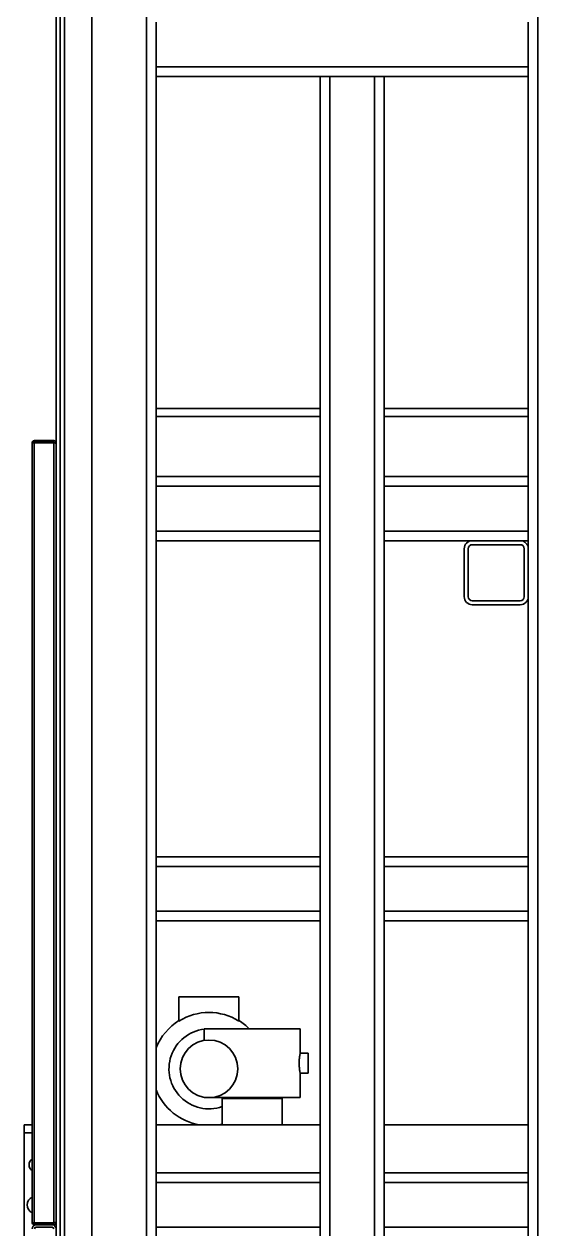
# Model space of a CAD drawing. Header units: millimetres. Extents: x -1052 to 3351, y 0 to 2015.
# Drawn here: x -380.64 to -371.15, y 1735.88 to 1758.15 of the extents above; entities that cross this region are included whole.
import ezdxf

# ---------------------------------------------------------------- set-up
doc = ezdxf.new("R2010")
doc.units = ezdxf.units.MM

msp = doc.modelspace()

# ---------------------------------------------------------------- linework, layer by layer
at = {"color": 7, "linetype": 'Continuous', "lineweight": 35}
for p, q in [((-380.0511, 1699.1993), (-380.0511, 1769.0166)), ((-380.0511, 1699.1993), (-380.0511, 1769.0166)), ((-379.9771, 1699.1993), (-379.9771, 1769.0166)), ((-379.9771, 1699.1993), (-379.9771, 1769.0166)), ((-378.3796, 1699.7835), (-378.3796, 1768.4324)), ((-378.3796, 1699.7835), (-378.3796, 1768.4324)), ((-371.1464, 1700.3826), (-371.1464, 1767.8333)), ((-371.1464, 1700.3826), (-371.1464, 1767.8333)), ((-379.8957, 1766.6869), (-379.8957, 1735.0324)), ((-379.8957, 1766.6869), (-379.8957, 1735.0324)), ((-379.3928, 1735.0324), (-379.3928, 1766.6869)), ((-379.3928, 1735.0324), (-379.3928, 1766.6869)), ((-378.2021, 1757.3607), (-378.2021, 1758.189)), ((-378.2021, 1757.3607), (-378.2021, 1758.189)), ((-371.3239, 1758.189), (-371.3239, 1757.3607)), ((-371.3239, 1758.189), (-371.3239, 1757.3607)), ((-371.3239, 1757.3607), (-378.2021, 1757.3607)), ((-378.2021, 1757.3607), (-378.2021, 1757.1832)), ((-371.3239, 1757.3607), (-378.2021, 1757.3607)), ((-378.2021, 1757.3607), (-378.2021, 1757.1832)), ((-371.3239, 1757.1832), (-371.3239, 1757.3607)), ((-371.3239, 1757.1832), (-371.3239, 1757.3607)), ((-378.2021, 1749.7873), (-378.2021, 1757.1832)), ((-375.1698, 1757.1832), (-378.2021, 1757.1832)), ((-378.2021, 1749.7873), (-378.2021, 1757.1832)), ((-375.1698, 1757.1832), (-378.2021, 1757.1832)), ((-375.1698, 1749.7873), (-375.1698, 1757.1832)), ((-374.9923, 1757.1832), (-375.1698, 1757.1832)), ((-375.1698, 1749.7873), (-375.1698, 1757.1832)), ((-374.9923, 1757.1832), (-375.1698, 1757.1832)), ((-374.1639, 1757.1832), (-374.9923, 1757.1832)), ((-374.9923, 1700.3826), (-374.9923, 1757.1832)), ((-374.1639, 1757.1832), (-374.9923, 1757.1832)), ((-374.9923, 1700.3826), (-374.9923, 1757.1832)), ((-374.1639, 1700.3826), (-374.1639, 1757.1832)), ((-373.9864, 1757.1832), (-374.1639, 1757.1832)), ((-374.1639, 1700.3826), (-374.1639, 1757.1832)), ((-373.9864, 1757.1832), (-374.1639, 1757.1832)), ((-371.3239, 1757.1832), (-373.9864, 1757.1832)), ((-373.9864, 1749.7873), (-373.9864, 1757.1832)), ((-371.3239, 1757.1832), (-373.9864, 1757.1832)), ((-373.9864, 1749.7873), (-373.9864, 1757.1832)), ((-371.3239, 1749.7873), (-371.3239, 1757.1832)), ((-371.3239, 1749.7873), (-371.3239, 1757.1832)), ((-378.2021, 1751.0446), (-375.1698, 1751.0446)), ((-378.2021, 1751.0446), (-375.1698, 1751.0446)), ((-373.9864, 1751.0446), (-371.3239, 1751.0446)), ((-373.9864, 1751.0446), (-371.3239, 1751.0446)), ((-378.2021, 1750.8967), (-375.1698, 1750.8967)), ((-378.2021, 1750.8967), (-375.1698, 1750.8967)), ((-373.9864, 1750.8967), (-371.3239, 1750.8967)), ((-373.9864, 1750.8967), (-371.3239, 1750.8967)), ((-380.4948, 1735.9974), (-380.4948, 1750.4124)), ((-380.4948, 1735.9974), (-380.4948, 1750.4124)), ((-380.4543, 1750.4529), (-380.4543, 1750.4233)), ((-380.4543, 1750.4529), (-380.0915, 1750.4529)), ((-380.4543, 1750.4529), (-380.4543, 1750.4233)), ((-380.4543, 1750.4529), (-380.0915, 1750.4529)), ((-380.4543, 1750.4233), (-380.0915, 1750.4233)), ((-380.4543, 1750.4233), (-380.0915, 1750.4233)), ((-380.4543, 1735.997), (-380.4543, 1750.4129)), ((-380.4543, 1750.4129), (-380.0915, 1750.4129)), ((-380.4543, 1735.997), (-380.4543, 1750.4129)), ((-380.4543, 1750.4129), (-380.0915, 1750.4129)), ((-380.0915, 1750.4233), (-380.0915, 1750.4529)), ((-380.0915, 1750.4233), (-380.0915, 1750.4529)), ((-380.0915, 1735.997), (-380.0915, 1750.4129)), ((-380.0915, 1735.997), (-380.0915, 1750.4129)), ((-380.0511, 1750.4124), (-380.0806, 1750.4124)), ((-380.0511, 1750.4124), (-380.0806, 1750.4124)), ((-375.1698, 1749.7873), (-378.2021, 1749.7873)), ((-378.2021, 1749.7873), (-378.2021, 1749.6098)), ((-375.1698, 1749.7873), (-378.2021, 1749.7873)), ((-378.2021, 1749.7873), (-378.2021, 1749.6098)), ((-375.1698, 1749.6098), (-375.1698, 1749.7873)), ((-375.1698, 1749.6098), (-375.1698, 1749.7873)), ((-373.9864, 1749.7873), (-371.3239, 1749.7873)), ((-373.9864, 1749.7873), (-373.9864, 1749.6098)), ((-373.9864, 1749.7873), (-371.3239, 1749.7873)), ((-373.9864, 1749.7873), (-373.9864, 1749.6098)), ((-371.3239, 1749.7873), (-371.3239, 1749.6098)), ((-371.3239, 1749.7873), (-371.3239, 1749.6098)), ((-375.1698, 1749.6098), (-378.2021, 1749.6098)), ((-378.2021, 1748.7814), (-378.2021, 1749.6098)), ((-375.1698, 1749.6098), (-378.2021, 1749.6098)), ((-378.2021, 1748.7814), (-378.2021, 1749.6098)), ((-375.1698, 1749.6098), (-375.1698, 1748.7814)), ((-375.1698, 1749.6098), (-375.1698, 1748.7814)), ((-373.9864, 1749.6098), (-371.3239, 1749.6098)), ((-373.9864, 1749.6098), (-373.9864, 1748.7814)), ((-373.9864, 1749.6098), (-371.3239, 1749.6098)), ((-373.9864, 1749.6098), (-373.9864, 1748.7814)), ((-371.3239, 1748.7814), (-371.3239, 1749.6098)), ((-371.3239, 1748.7814), (-371.3239, 1749.6098)), ((-375.1698, 1748.7814), (-378.2021, 1748.7814)), ((-378.2021, 1748.7814), (-378.2021, 1748.6039)), ((-375.1698, 1748.7814), (-378.2021, 1748.7814)), ((-378.2021, 1748.7814), (-378.2021, 1748.6039)), ((-378.2021, 1736.9184), (-378.2021, 1748.6039)), ((-375.1698, 1748.6039), (-378.2021, 1748.6039)), ((-378.2021, 1736.9184), (-378.2021, 1748.6039)), ((-375.1698, 1748.6039), (-378.2021, 1748.6039)), ((-375.1698, 1748.6039), (-375.1698, 1748.7814)), ((-375.1698, 1748.6039), (-375.1698, 1748.7814)), ((-375.1698, 1736.9184), (-375.1698, 1748.6039)), ((-375.1698, 1736.9184), (-375.1698, 1748.6039)), ((-373.9864, 1748.7814), (-371.3239, 1748.7814)), ((-373.9864, 1748.7814), (-373.9864, 1748.6039)), ((-373.9864, 1748.7814), (-371.3239, 1748.7814)), ((-373.9864, 1748.7814), (-373.9864, 1748.6039)), ((-373.9864, 1748.6039), (-372.3593, 1748.6039)), ((-373.9864, 1736.9184), (-373.9864, 1748.6039)), ((-373.9864, 1748.6039), (-372.3593, 1748.6039)), ((-373.9864, 1736.9184), (-373.9864, 1748.6039)), ((-371.4718, 1748.6039), (-372.3593, 1748.6039)), ((-371.4718, 1748.6039), (-372.3593, 1748.6039)), ((-371.4718, 1748.6039), (-371.3239, 1748.6039)), ((-371.4718, 1748.6039), (-371.3239, 1748.6039)), ((-371.3239, 1748.7814), (-371.3239, 1748.6039)), ((-371.3239, 1748.7814), (-371.3239, 1748.6039)), ((-371.3239, 1748.456), (-371.3239, 1748.6039)), ((-371.3239, 1748.456), (-371.3239, 1748.6039)), ((-372.5072, 1748.456), (-372.5072, 1747.5685)), ((-372.5072, 1748.456), (-372.5072, 1747.5685)), ((-372.4333, 1748.456), (-372.4333, 1747.5685)), ((-372.4333, 1748.456), (-372.4333, 1747.5685)), ((-371.4718, 1748.53), (-372.3593, 1748.53)), ((-371.4718, 1748.53), (-372.3593, 1748.53)), ((-371.3978, 1747.5685), (-371.3978, 1748.456)), ((-371.3978, 1747.5685), (-371.3978, 1748.456)), ((-371.3239, 1747.5685), (-371.3239, 1748.456)), ((-371.3239, 1747.5685), (-371.3239, 1748.456)), ((-372.3593, 1747.4945), (-371.4718, 1747.4945)), ((-372.3593, 1747.4945), (-371.4718, 1747.4945)), ((-371.3239, 1736.9184), (-371.3239, 1747.5685)), ((-371.3239, 1736.9184), (-371.3239, 1747.5685)), ((-372.3593, 1747.4206), (-371.4718, 1747.4206)), ((-372.3593, 1747.4206), (-371.4718, 1747.4206)), ((-375.1698, 1742.7612), (-378.2021, 1742.7612)), ((-375.1698, 1742.7612), (-378.2021, 1742.7612)), ((-375.1698, 1742.5837), (-378.2021, 1742.5837)), ((-375.1698, 1742.5837), (-378.2021, 1742.5837)), ((-371.3239, 1742.7612), (-373.9864, 1742.7612)), ((-371.3239, 1742.7612), (-373.9864, 1742.7612)), ((-371.3239, 1742.5837), (-373.9864, 1742.5837)), ((-371.3239, 1742.5837), (-373.9864, 1742.5837)), ((-375.1698, 1741.7553), (-378.2021, 1741.7553)), ((-375.1698, 1741.7553), (-378.2021, 1741.7553)), ((-371.3239, 1741.7553), (-373.9864, 1741.7553)), ((-371.3239, 1741.7553), (-373.9864, 1741.7553)), ((-375.1698, 1741.5778), (-378.2021, 1741.5778)), ((-375.1698, 1741.5778), (-378.2021, 1741.5778)), ((-371.3239, 1741.5778), (-373.9864, 1741.5778)), ((-371.3239, 1741.5778), (-373.9864, 1741.5778)), ((-377.7805, 1739.7238), (-377.7805, 1740.1726)), ((-377.7805, 1740.1726), (-376.6711, 1740.1726)), ((-377.7805, 1739.7238), (-377.7805, 1740.1726)), ((-377.7805, 1740.1726), (-376.6711, 1740.1726)), ((-376.6711, 1739.7238), (-376.6711, 1740.1726)), ((-376.6711, 1739.7238), (-376.6711, 1740.1726)), ((-377.3146, 1739.5809), (-377.3146, 1739.3665)), ((-377.3146, 1739.5809), (-375.5396, 1739.5809)), ((-377.3146, 1739.5809), (-377.3146, 1739.3665)), ((-377.3146, 1739.5809), (-375.5396, 1739.5809)), ((-375.5396, 1739.1298), (-375.5396, 1739.5809)), ((-375.5396, 1739.1298), (-375.5396, 1739.5809)), ((-375.3916, 1739.1298), (-375.5396, 1739.1298)), ((-375.3916, 1739.1298), (-375.5396, 1739.1298)), ((-375.3916, 1739.1298), (-375.3916, 1738.76)), ((-375.3916, 1739.1298), (-375.3916, 1738.76)), ((-375.5396, 1738.3088), (-375.5396, 1738.7604)), ((-375.5396, 1738.3088), (-375.5396, 1738.7604)), ((-375.5396, 1738.76), (-375.3916, 1738.76)), ((-375.5396, 1738.76), (-375.3916, 1738.76)), ((-377.3146, 1738.3162), (-377.3146, 1738.3088)), ((-377.3146, 1738.3162), (-377.3146, 1738.3088)), ((-377.3146, 1738.3088), (-377.2258, 1738.3088)), ((-377.3146, 1738.3088), (-377.2258, 1738.3088)), ((-377.2258, 1738.3088), (-375.5396, 1738.3088)), ((-377.2258, 1738.3088), (-375.5396, 1738.3088)), ((-376.967, 1738.3088), (-376.9818, 1738.294)), ((-376.967, 1738.3088), (-376.9818, 1738.294)), ((-376.9818, 1738.294), (-376.9818, 1737.8059)), ((-375.8724, 1738.294), (-376.9818, 1738.294)), ((-376.9818, 1738.294), (-376.9818, 1737.8059)), ((-375.8724, 1738.294), (-376.9818, 1738.294)), ((-375.8724, 1738.294), (-375.8872, 1738.3088)), ((-375.8724, 1738.294), (-375.8872, 1738.3088)), ((-375.8724, 1737.8059), (-375.8724, 1738.294)), ((-375.8724, 1737.8059), (-375.8724, 1738.294)), ((-380.6427, 1737.658), (-380.6427, 1737.8059)), ((-380.4948, 1737.8059), (-380.6427, 1737.8059)), ((-380.6427, 1737.658), (-380.6427, 1737.8059)), ((-380.4948, 1737.8059), (-380.6427, 1737.8059)), ((-380.6427, 1737.658), (-380.6427, 1734.9955)), ((-380.4948, 1737.658), (-380.6427, 1737.658)), ((-380.6427, 1737.658), (-380.6427, 1734.9955)), ((-380.4948, 1737.658), (-380.6427, 1737.658)), ((-378.2021, 1737.8059), (-375.1698, 1737.8059)), ((-378.2021, 1737.8059), (-375.1698, 1737.8059)), ((-373.9864, 1737.8059), (-371.3239, 1737.8059)), ((-373.9864, 1737.8059), (-371.3239, 1737.8059)), ((-378.2021, 1736.9184), (-378.2021, 1736.7409)), ((-375.1698, 1736.9184), (-378.2021, 1736.9184)), ((-378.2021, 1736.9184), (-378.2021, 1736.7409)), ((-375.1698, 1736.9184), (-378.2021, 1736.9184)), ((-375.1698, 1736.7409), (-375.1698, 1736.9184)), ((-375.1698, 1736.7409), (-375.1698, 1736.9184)), ((-373.9864, 1736.9184), (-373.9864, 1736.7409)), ((-371.3239, 1736.9184), (-373.9864, 1736.9184)), ((-373.9864, 1736.9184), (-373.9864, 1736.7409)), ((-371.3239, 1736.9184), (-373.9864, 1736.9184)), ((-371.3239, 1736.7409), (-371.3239, 1736.9184)), ((-371.3239, 1736.7409), (-371.3239, 1736.9184)), ((-378.2021, 1735.9125), (-378.2021, 1736.7409)), ((-375.1698, 1736.7409), (-378.2021, 1736.7409)), ((-378.2021, 1735.9125), (-378.2021, 1736.7409)), ((-375.1698, 1736.7409), (-378.2021, 1736.7409)), ((-375.1698, 1736.7409), (-375.1698, 1735.9125)), ((-375.1698, 1736.7409), (-375.1698, 1735.9125)), ((-373.9864, 1735.9125), (-373.9864, 1736.7409)), ((-371.3239, 1736.7409), (-373.9864, 1736.7409)), ((-373.9864, 1735.9125), (-373.9864, 1736.7409)), ((-371.3239, 1736.7409), (-373.9864, 1736.7409)), ((-371.3239, 1736.7409), (-371.3239, 1735.9125)), ((-371.3239, 1736.7409), (-371.3239, 1735.9125)), ((-380.4543, 1735.997), (-380.0915, 1735.997)), ((-380.4543, 1735.997), (-380.0915, 1735.997)), ((-380.4543, 1735.9569), (-380.4543, 1735.9865)), ((-380.4543, 1735.9865), (-380.0915, 1735.9865)), ((-380.4543, 1735.9569), (-380.4543, 1735.9865)), ((-380.4543, 1735.9865), (-380.0915, 1735.9865)), ((-380.4543, 1735.9569), (-380.4209, 1735.9569)), ((-380.4543, 1735.9569), (-380.4209, 1735.9569)), ((-380.4209, 1735.9569), (-380.125, 1735.9569)), ((-380.4209, 1735.9569), (-380.125, 1735.9569)), ((-380.4209, 1735.9125), (-380.125, 1735.9125)), ((-380.4209, 1735.9125), (-380.125, 1735.9125)), ((-380.125, 1735.9569), (-380.0915, 1735.9569)), ((-380.125, 1735.9569), (-380.0915, 1735.9569)), ((-380.0915, 1735.9865), (-380.0915, 1735.9569)), ((-380.0915, 1735.9865), (-380.0915, 1735.9569)), ((-380.0511, 1735.9974), (-380.0806, 1735.9974)), ((-380.0511, 1735.9974), (-380.0806, 1735.9974)), ((-375.1698, 1735.9125), (-378.2021, 1735.9125)), ((-378.2021, 1735.9125), (-378.2021, 1735.735)), ((-375.1698, 1735.9125), (-378.2021, 1735.9125)), ((-378.2021, 1735.9125), (-378.2021, 1735.735)), ((-375.1698, 1735.735), (-375.1698, 1735.9125)), ((-375.1698, 1735.735), (-375.1698, 1735.9125)), ((-371.3239, 1735.9125), (-373.9864, 1735.9125)), ((-373.9864, 1735.9125), (-373.9864, 1735.735)), ((-371.3239, 1735.9125), (-373.9864, 1735.9125)), ((-373.9864, 1735.9125), (-373.9864, 1735.735)), ((-371.3239, 1735.735), (-371.3239, 1735.9125)), ((-371.3239, 1735.735), (-371.3239, 1735.9125))]:
    msp.add_line(p, q, dxfattribs=at)
msp.add_lwpolyline([(-376.9818, 1737.8199), (-377.0408, 1737.8075), (-377.0502, 1737.8059)], dxfattribs=at)
msp.add_lwpolyline([(-376.9818, 1737.8199), (-377.0408, 1737.8075), (-377.0502, 1737.8059)], dxfattribs=at)
msp.add_circle((-377.2258, 1738.8413), 0.5325, dxfattribs=at)
msp.add_circle((-377.2258, 1738.8413), 0.5325, dxfattribs=at)
for centre, radius, start, end in [((-372.3593, 1748.456), 0.1479, 90, 180), ((-372.3593, 1748.456), 0.1479, 90, 180), ((-371.4718, 1748.456), 0.1479, 0, 90), ((-371.4718, 1748.456), 0.1479, 0, 90), ((-372.3593, 1748.456), 0.074, 90, 180), ((-372.3593, 1748.456), 0.074, 90, 180), ((-371.4718, 1748.456), 0.074, 0, 90), ((-371.4718, 1748.456), 0.074, 0, 90), ((-372.3593, 1747.5685), 0.1479, 180, 270), ((-372.3593, 1747.5685), 0.1479, 180, 270), ((-372.3593, 1747.5685), 0.074, 180, 270), ((-372.3593, 1747.5685), 0.074, 180, 270), ((-371.4718, 1747.5685), 0.1479, 270, 0), ((-371.4718, 1747.5685), 0.074, 270, 0), ((-371.4718, 1747.5685), 0.1479, 270, 0), ((-371.4718, 1747.5685), 0.074, 270, 0), ((-377.2258, 1738.8413), 1.0424, 57.84936, 122.15064), ((-377.2258, 1738.8413), 1.0424, 57.84936, 122.15064), ((-377.2258, 1738.8413), 1.0502, 121.88183, 158.36904), ((-377.2258, 1738.8413), 1.0502, 121.88183, 158.36904), ((-377.2258, 1738.8413), 1.0502, 44.767, 58.11817), ((-377.2258, 1738.8413), 1.0502, 44.767, 58.11817), ((-377.2258, 1738.8413), 0.7396, 96.8921, 289.26878), ((-377.2258, 1738.8413), 0.7396, 96.8921, 289.26878), ((-377.2258, 1738.8413), 1.0502, 201.63096, 260.37237), ((-377.2258, 1738.8413), 1.0502, 201.63096, 260.37237), ((-380.4209, 1737.0663), 0.1294, 124.8499, 180), ((-380.4209, 1737.0663), 0.1294, 124.8499, 180), ((-380.4209, 1737.0663), 0.1294, 180, 235.1501), ((-380.4209, 1737.0663), 0.1294, 180, 235.1501), ((-380.4209, 1736.3267), 0.1627, 117.03569, 180), ((-380.4209, 1736.3267), 0.1627, 117.03569, 180), ((-380.4209, 1736.3267), 0.1627, 180, 242.96431), ((-380.4209, 1736.3267), 0.1627, 180, 242.96431), ((-380.4209, 1735.883), 0.074, 90, 180), ((-380.4209, 1735.883), 0.074, 90, 180), ((-380.4209, 1735.883), 0.0296, 90, 180), ((-380.4209, 1735.883), 0.0296, 90, 180), ((-380.125, 1735.883), 0.074, 0, 90), ((-380.125, 1735.883), 0.074, 0, 90), ((-380.125, 1735.883), 0.0296, 0, 90), ((-380.125, 1735.883), 0.0296, 0, 90)]:
    msp.add_arc(centre, radius, start, end, dxfattribs=at)
for points, knots in [([(-380.4543, 1750.4529), (-380.4596, 1750.4523), (-380.4702, 1750.4511), (-380.4836, 1750.4417), (-380.493, 1750.4283), (-380.4942, 1750.4177), (-380.4948, 1750.4124)], [0, 0, 0, 0, 1.0716577, 2.1434187, 3.2151801, 4.2872832, 4.2872832, 4.2872832, 4.2872832]), ([(-380.4543, 1750.4529), (-380.4596, 1750.4523), (-380.4702, 1750.4511), (-380.4836, 1750.4417), (-380.493, 1750.4283), (-380.4942, 1750.4177), (-380.4948, 1750.4124)], [0, 0, 0, 0, 1.0716577, 2.1434187, 3.2151801, 4.2872832, 4.2872832, 4.2872832, 4.2872832]), ([(-380.4948, 1750.4124), (-380.4942, 1750.4125), (-380.493, 1750.4125), (-380.4836, 1750.4126), (-380.4702, 1750.4128), (-380.4596, 1750.4128), (-380.4543, 1750.4129)], [0, 0, 0, 0, 0.6842385, 1.3684497, 2.052716, 2.7369449, 2.7369449, 2.7369449, 2.7369449]), ([(-380.4948, 1750.4124), (-380.4942, 1750.4125), (-380.493, 1750.4125), (-380.4836, 1750.4126), (-380.4702, 1750.4128), (-380.4596, 1750.4128), (-380.4543, 1750.4129)], [0, 0, 0, 0, 0.6842385, 1.3684497, 2.052716, 2.7369449, 2.7369449, 2.7369449, 2.7369449]), ([(-380.4543, 1750.4233), (-380.4558, 1750.4232), (-380.4586, 1750.4228), (-380.4622, 1750.4203), (-380.4647, 1750.4167), (-380.4651, 1750.4138), (-380.4652, 1750.4124)], [0, 0, 0, 0, 0.2884661, 0.5770144, 0.8653984, 1.1542862, 1.1542862, 1.1542862, 1.1542862]), ([(-380.4543, 1750.4233), (-380.4558, 1750.4232), (-380.4586, 1750.4228), (-380.4622, 1750.4203), (-380.4647, 1750.4167), (-380.4651, 1750.4138), (-380.4652, 1750.4124)], [0, 0, 0, 0, 0.2884661, 0.5770144, 0.8653984, 1.1542862, 1.1542862, 1.1542862, 1.1542862]), ([(-380.0511, 1750.4124), (-380.0516, 1750.4174), (-380.0526, 1750.4271), (-380.0604, 1750.4395), (-380.0712, 1750.4483), (-380.0823, 1750.4524), (-380.0892, 1750.4528), (-380.0915, 1750.4529)], [0, 0, 0, 0, 1.0142094, 1.9492637, 2.8843012, 3.8192807, 4.2917444, 4.2917444, 4.2917444, 4.2917444]), ([(-380.0511, 1750.4124), (-380.0516, 1750.4174), (-380.0526, 1750.4271), (-380.0604, 1750.4395), (-380.0712, 1750.4483), (-380.0823, 1750.4524), (-380.0892, 1750.4528), (-380.0915, 1750.4529)], [0, 0, 0, 0, 1.0142094, 1.9492637, 2.8843012, 3.8192807, 4.2917444, 4.2917444, 4.2917444, 4.2917444]), ([(-380.0806, 1750.4124), (-380.0808, 1750.414), (-380.0812, 1750.417), (-380.084, 1750.4207), (-380.0876, 1750.4229), (-380.0903, 1750.4232), (-380.0915, 1750.4233)], [0, 0, 0, 0, 0.3165923, 0.6108139, 0.9048788, 1.1539981, 1.1539981, 1.1539981, 1.1539981]), ([(-380.0806, 1750.4124), (-380.0808, 1750.414), (-380.0812, 1750.417), (-380.084, 1750.4207), (-380.0876, 1750.4229), (-380.0903, 1750.4232), (-380.0915, 1750.4233)], [0, 0, 0, 0, 0.3165923, 0.6108139, 0.9048788, 1.1539981, 1.1539981, 1.1539981, 1.1539981]), ([(-380.0915, 1750.4129), (-380.0865, 1750.412), (-380.0769, 1750.4104), (-380.0645, 1750.4079), (-380.0556, 1750.4055), (-380.0515, 1750.4035), (-380.0512, 1750.4024), (-380.0511, 1750.402)], [0, 0, 0, 0, 0.6805646, 1.3082981, 1.9359762, 2.5636458, 2.8808297, 2.8808297, 2.8808297, 2.8808297]), ([(-380.0915, 1750.4129), (-380.0865, 1750.412), (-380.0769, 1750.4104), (-380.0645, 1750.4079), (-380.0556, 1750.4055), (-380.0515, 1750.4035), (-380.0512, 1750.4024), (-380.0511, 1750.402)], [0, 0, 0, 0, 0.6805646, 1.3082981, 1.9359762, 2.5636458, 2.8808297, 2.8808297, 2.8808297, 2.8808297]), ([(-375.5396, 1739.1298), (-375.5397, 1739.1293), (-375.5399, 1739.1283), (-375.5415, 1739.1204), (-375.5439, 1739.108), (-375.5469, 1739.0911), (-375.5502, 1739.07), (-375.5534, 1739.0453), (-375.5562, 1739.0174), (-375.5581, 1738.9877), (-375.5591, 1738.9566), (-375.559, 1738.9257), (-375.5578, 1738.8953), (-375.5557, 1738.8666), (-375.5528, 1738.8399), (-375.5496, 1738.816), (-375.5463, 1738.7954), (-375.5434, 1738.779), (-375.5411, 1738.7673), (-375.5397, 1738.7608), (-375.5397, 1738.7605), (-375.5396, 1738.7604)], [0, 0, 0, 0, 1.3116081, 2.6617848, 3.9731595, 5.3217132, 6.6503715, 8.0166572, 9.3575141, 10.738472, 12.06007, 13.4213009, 14.7219062, 16.0599459, 17.3706293, 18.7180466, 20.0538643, 21.4283578, 22.7657519, 24.143354, 25.1520792, 25.1520792, 25.1520792, 25.1520792]), ([(-375.5396, 1739.1298), (-375.5397, 1739.1293), (-375.5399, 1739.1283), (-375.5415, 1739.1204), (-375.5439, 1739.108), (-375.5469, 1739.0911), (-375.5502, 1739.07), (-375.5534, 1739.0453), (-375.5562, 1739.0174), (-375.5581, 1738.9877), (-375.5591, 1738.9566), (-375.559, 1738.9257), (-375.5578, 1738.8953), (-375.5557, 1738.8666), (-375.5528, 1738.8399), (-375.5496, 1738.816), (-375.5463, 1738.7954), (-375.5434, 1738.779), (-375.5411, 1738.7673), (-375.5397, 1738.7608), (-375.5397, 1738.7605), (-375.5396, 1738.7604)], [0, 0, 0, 0, 1.3116081, 2.6617848, 3.9731595, 5.3217132, 6.6503715, 8.0166572, 9.3575141, 10.738472, 12.06007, 13.4213009, 14.7219062, 16.0599459, 17.3706293, 18.7180466, 20.0538643, 21.4283578, 22.7657519, 24.143354, 25.1520792, 25.1520792, 25.1520792, 25.1520792]), ([(-380.4543, 1735.997), (-380.4596, 1735.997), (-380.4702, 1735.9971), (-380.4836, 1735.9972), (-380.493, 1735.9973), (-380.4942, 1735.9974), (-380.4948, 1735.9974)], [0, 0, 0, 0, 0.6842279, 1.368491, 2.0527012, 2.7369365, 2.7369365, 2.7369365, 2.7369365]), ([(-380.4948, 1735.9974), (-380.4942, 1735.9921), (-380.493, 1735.9815), (-380.4836, 1735.9681), (-380.4702, 1735.9587), (-380.4596, 1735.9575), (-380.4543, 1735.9569)], [0, 0, 0, 0, 1.0716306, 2.1433888, 3.2151467, 4.2868946, 4.2868946, 4.2868946, 4.2868946]), ([(-380.4543, 1735.997), (-380.4596, 1735.997), (-380.4702, 1735.9971), (-380.4836, 1735.9972), (-380.493, 1735.9973), (-380.4942, 1735.9974), (-380.4948, 1735.9974)], [0, 0, 0, 0, 0.6842279, 1.368491, 2.0527012, 2.7369365, 2.7369365, 2.7369365, 2.7369365]), ([(-380.4948, 1735.9974), (-380.4942, 1735.9921), (-380.493, 1735.9815), (-380.4836, 1735.9681), (-380.4702, 1735.9587), (-380.4596, 1735.9575), (-380.4543, 1735.9569)], [0, 0, 0, 0, 1.0716306, 2.1433888, 3.2151467, 4.2868946, 4.2868946, 4.2868946, 4.2868946]), ([(-380.4652, 1735.9974), (-380.4651, 1735.996), (-380.4647, 1735.9931), (-380.4622, 1735.9895), (-380.4586, 1735.987), (-380.4558, 1735.9867), (-380.4543, 1735.9865)], [0, 0, 0, 0, 0.2884173, 0.5769987, 0.8654128, 1.153924, 1.153924, 1.153924, 1.153924]), ([(-380.4652, 1735.9974), (-380.4651, 1735.996), (-380.4647, 1735.9931), (-380.4622, 1735.9895), (-380.4586, 1735.987), (-380.4558, 1735.9867), (-380.4543, 1735.9865)], [0, 0, 0, 0, 0.2884173, 0.5769987, 0.8654128, 1.153924, 1.153924, 1.153924, 1.153924]), ([(-380.0511, 1736.0079), (-380.0516, 1736.007), (-380.0526, 1736.0053), (-380.0604, 1736.0029), (-380.0712, 1736.0005), (-380.0823, 1735.9985), (-380.0892, 1735.9974), (-380.0915, 1735.997)], [0, 0, 0, 0, 0.6790562, 1.305367, 1.9316313, 2.5578981, 2.8743365, 2.8743365, 2.8743365, 2.8743365]), ([(-380.0511, 1736.0079), (-380.0516, 1736.007), (-380.0526, 1736.0053), (-380.0604, 1736.0029), (-380.0712, 1736.0005), (-380.0823, 1735.9985), (-380.0892, 1735.9974), (-380.0915, 1735.997)], [0, 0, 0, 0, 0.6790562, 1.305367, 1.9316313, 2.5578981, 2.8743365, 2.8743365, 2.8743365, 2.8743365]), ([(-380.0915, 1735.9569), (-380.0865, 1735.9575), (-380.0769, 1735.9585), (-380.0645, 1735.9663), (-380.0556, 1735.9771), (-380.0515, 1735.9882), (-380.0512, 1735.9951), (-380.0511, 1735.9974)], [0, 0, 0, 0, 1.0138745, 1.9489561, 2.8840648, 3.8191904, 4.2915473, 4.2915473, 4.2915473, 4.2915473]), ([(-380.0915, 1735.9865), (-380.09, 1735.9867), (-380.0869, 1735.9871), (-380.0833, 1735.9899), (-380.081, 1735.9935), (-380.0808, 1735.9962), (-380.0806, 1735.9974)], [0, 0, 0, 0, 0.3165107, 0.6107249, 0.9048716, 1.1538867, 1.1538867, 1.1538867, 1.1538867]), ([(-380.0915, 1735.9569), (-380.0865, 1735.9575), (-380.0769, 1735.9585), (-380.0645, 1735.9663), (-380.0556, 1735.9771), (-380.0515, 1735.9882), (-380.0512, 1735.9951), (-380.0511, 1735.9974)], [0, 0, 0, 0, 1.0138745, 1.9489561, 2.8840648, 3.8191904, 4.2915473, 4.2915473, 4.2915473, 4.2915473]), ([(-380.0915, 1735.9865), (-380.09, 1735.9867), (-380.0869, 1735.9871), (-380.0833, 1735.9899), (-380.081, 1735.9935), (-380.0808, 1735.9962), (-380.0806, 1735.9974)], [0, 0, 0, 0, 0.3165107, 0.6107249, 0.9048716, 1.1538867, 1.1538867, 1.1538867, 1.1538867])]:
    msp.add_open_spline(points, degree=3, knots=knots, dxfattribs=at)

doc.saveas('drawing.dxf')
